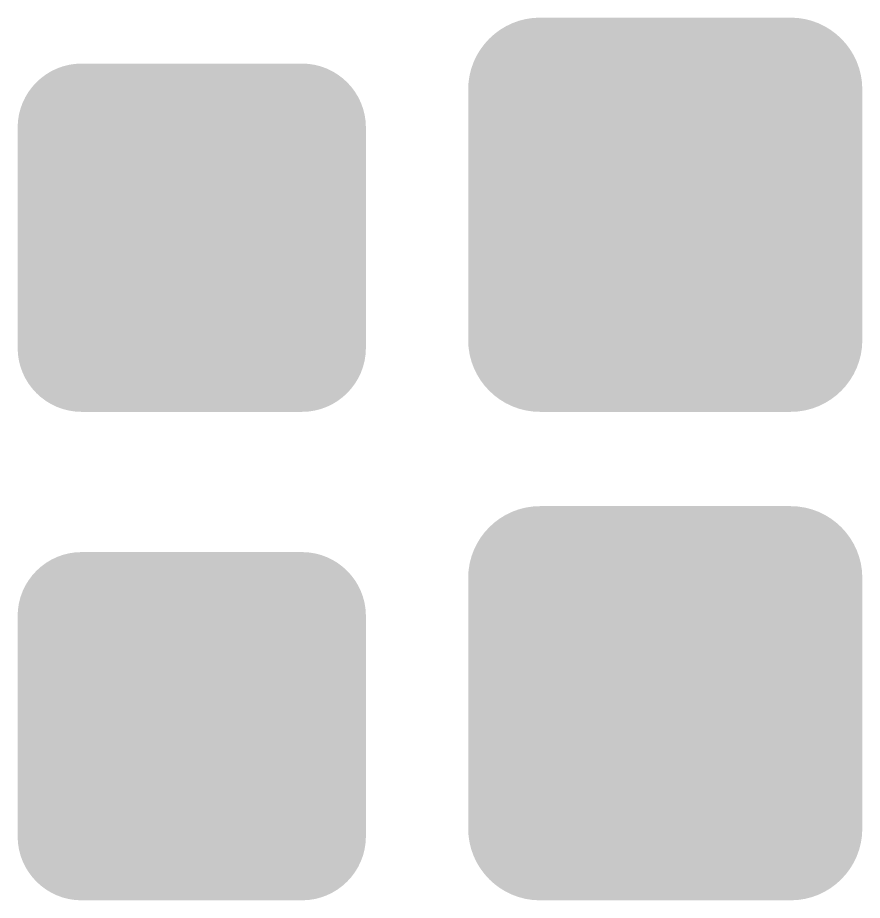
# Model space of a CAD drawing. Header units: millimetres. Extents: x 5277 to 6029, y 2052 to 2709.
# Drawn here: x 5450.91 to 5469.33, y 2689.63 to 2708.88 of the extents above; entities that cross this region are included whole.
import ezdxf

# ---------------------------------------------------------------- set-up
doc = ezdxf.new("R2010")
doc.units = ezdxf.units.MM
doc.layers.add('Recreation', color=7, linetype='CONTINUOUS', true_color=0x000000)

# ---------------------------------------------------------------- blocks, each defined once
blk = doc.blocks.new('602010601_сущ_рз')
at = {"layer": 'Recreation', "linetype": 'Continuous'}
h = blk.add_hatch(color=256, dxfattribs=at)
edge = h.paths.add_edge_path()
edge.add_spline(control_points=[(-0.095, -0.513), (-0.095, 0.256), (0.531, 0.882), (1.3, 0.882)], knot_values=[-1, -1, -1, -1, 0, 0, 0, 0], degree=3, periodic=0)
edge.add_line((1.3, 0.882), (6.108, 0.882))
edge.add_spline(control_points=[(6.108, 0.882), (6.877, 0.882), (7.503, 0.256), (7.503, -0.513)], knot_values=[-1, -1, -1, -1, 0, 0, 0, 0], degree=3, periodic=0)
edge.add_line((7.503, -0.513), (7.503, -5.321))
edge.add_spline(control_points=[(7.503, -5.321), (7.503, -6.09), (6.877, -6.716), (6.108, -6.716)], knot_values=[-1, -1, -1, -1, 0, 0, 0, 0], degree=3, periodic=0)
edge.add_line((6.108, -6.716), (1.3, -6.716))
edge.add_spline(control_points=[(1.3, -6.716), (0.531, -6.716), (-0.095, -6.09), (-0.095, -5.321)], knot_values=[-1, -1, -1, -1, 0, 0, 0, 0], degree=3, periodic=0)
edge.add_line((-0.095, -5.321), (-0.095, -0.513))
edge = h.paths.add_edge_path(flags=16)
edge.add_spline(control_points=[(0.218, -5.321), (0.218, -5.92), (0.701, -6.403), (1.3, -6.403)], knot_values=[-1, -1, -1, -1, 0, 0, 0, 0], degree=3, periodic=0)
edge.add_line((1.3, -6.403), (6.108, -6.403))
edge.add_spline(control_points=[(6.108, -6.403), (6.707, -6.403), (7.19, -5.92), (7.19, -5.321)], knot_values=[-1, -1, -1, -1, 0, 0, 0, 0], degree=3, periodic=0)
edge.add_line((7.19, -5.321), (7.19, -0.513))
edge.add_spline(control_points=[(7.19, -0.513), (7.19, 0.086), (6.707, 0.569), (6.108, 0.569)], knot_values=[-1, -1, -1, -1, 0, 0, 0, 0], degree=3, periodic=0)
edge.add_line((6.108, 0.569), (1.3, 0.569))
edge.add_spline(control_points=[(1.3, 0.569), (0.701, 0.569), (0.218, 0.086), (0.218, -0.513)], knot_values=[-1, -1, -1, -1, 0, 0, 0, 0], degree=3, periodic=0)
edge.add_line((0.218, -0.513), (0.218, -5.321))
at = {"layer": 'Recreation', "linetype": 'Continuous', "true_color": 0xffffff}
h = blk.add_hatch(color=7, dxfattribs=at)
edge = h.paths.add_edge_path()
edge.add_spline(control_points=[(0.218, -5.321), (0.218, -5.92), (0.701, -6.403), (1.3, -6.403)], knot_values=[-1, -1, -1, -1, 0, 0, 0, 0], degree=3, periodic=0)
edge.add_line((1.3, -6.403), (6.108, -6.403))
edge.add_spline(control_points=[(6.108, -6.403), (6.707, -6.403), (7.19, -5.92), (7.19, -5.321)], knot_values=[-1, -1, -1, -1, 0, 0, 0, 0], degree=3, periodic=0)
edge.add_line((7.19, -5.321), (7.19, -0.513))
edge.add_spline(control_points=[(7.19, -0.513), (7.19, 0.086), (6.707, 0.569), (6.108, 0.569)], knot_values=[-1, -1, -1, -1, 0, 0, 0, 0], degree=3, periodic=0)
edge.add_line((6.108, 0.569), (1.3, 0.569))
edge.add_spline(control_points=[(1.3, 0.569), (0.701, 0.569), (0.218, 0.086), (0.218, -0.513)], knot_values=[-1, -1, -1, -1, 0, 0, 0, 0], degree=3, periodic=0)
edge.add_line((0.218, -0.513), (0.218, -5.321))
at = {"layer": 'Recreation', "linetype": 'Continuous'}
h = blk.add_hatch(color=256, dxfattribs=at)
edge = h.paths.add_edge_path()
edge.add_line((0.426, -0.857), (0.426, -4.978))
edge.add_spline(control_points=[(0.426, -4.978), (0.426, -5.649), (0.973, -6.196), (1.644, -6.196)], knot_values=[0, 0, 0, 0, 1, 1, 1, 1], degree=3, periodic=0)
edge.add_line((1.644, -6.196), (5.765, -6.196))
edge.add_spline(control_points=[(5.765, -6.196), (6.435, -6.196), (6.983, -5.649), (6.983, -4.978)], knot_values=[0, 0, 0, 0, 1, 1, 1, 1], degree=3, periodic=0)
edge.add_line((6.983, -4.978), (6.983, -0.857))
edge.add_spline(control_points=[(6.983, -0.857), (6.983, -0.186), (6.435, 0.361), (5.765, 0.361)], knot_values=[0, 0, 0, 0, 1, 1, 1, 1], degree=3, periodic=0)
edge.add_line((5.765, 0.361), (1.644, 0.361))
edge.add_spline(control_points=[(1.644, 0.361), (0.973, 0.361), (0.426, -0.186), (0.426, -0.857)], knot_values=[0, 0, 0, 0, 1, 1, 1, 1], degree=3, periodic=0)
edge = h.paths.add_edge_path(flags=16)
edge.add_spline(control_points=[(0.737, -4.978), (0.737, -5.48), (1.142, -5.885), (1.644, -5.885)], knot_values=[-1, -1, -1, -1, 0, 0, 0, 0], degree=3, periodic=0)
edge.add_line((1.644, -5.885), (5.765, -5.885))
edge.add_spline(control_points=[(5.765, -5.885), (6.267, -5.885), (6.671, -5.48), (6.671, -4.978)], knot_values=[-1, -1, -1, -1, 0, 0, 0, 0], degree=3, periodic=0)
edge.add_line((6.671, -4.978), (6.671, -0.857))
edge.add_spline(control_points=[(6.671, -0.857), (6.671, -0.355), (6.267, 0.05), (5.765, 0.05)], knot_values=[-1, -1, -1, -1, 0, 0, 0, 0], degree=3, periodic=0)
edge.add_line((5.765, 0.05), (1.644, 0.05))
edge.add_spline(control_points=[(1.644, 0.05), (1.142, 0.05), (0.737, -0.355), (0.737, -0.857)], knot_values=[-1, -1, -1, -1, 0, 0, 0, 0], degree=3, periodic=0)
edge.add_line((0.737, -0.857), (0.737, -4.978))
blk.add_hatch(color=256, dxfattribs=at).paths.add_polyline_path([(1.615, -0.345), (2.636, -0.345), (2.636, -2.513), (4.741, -2.513), (4.741, -0.345), (5.762, -0.345), (5.762, -5.521), (4.741, -5.521), (4.741, -3.353), (2.636, -3.353), (2.636, -5.521), (1.615, -5.521)])
blk = doc.blocks.new('602010601_сущ_фз')
at = {"layer": 'Recreation', "linetype": 'Continuous'}
h = blk.add_hatch(color=256, dxfattribs=at)
edge = h.paths.add_edge_path()
edge.add_spline(control_points=[(-0.266, -0.683), (-0.266, 0.18), (0.438, 0.884), (1.3, 0.884)], knot_values=[-1, -1, -1, -1, 0, 0, 0, 0], degree=3, periodic=0)
edge.add_line((1.3, 0.884), (6.769, 0.884))
edge.add_spline(control_points=[(6.769, 0.884), (7.632, 0.884), (8.333, 0.18), (8.333, -0.683)], knot_values=[-1, -1, -1, -1, 0, 0, 0, 0], degree=3, periodic=0)
edge.add_line((8.333, -0.683), (8.333, -6.15))
edge.add_spline(control_points=[(8.333, -6.15), (8.333, -7.012), (7.632, -7.716), (6.769, -7.716)], knot_values=[-1, -1, -1, -1, 0, 0, 0, 0], degree=3, periodic=0)
edge.add_line((6.769, -7.716), (1.3, -7.716))
edge.add_spline(control_points=[(1.3, -7.716), (0.438, -7.716), (-0.266, -7.012), (-0.266, -6.15)], knot_values=[-1, -1, -1, -1, 0, 0, 0, 0], degree=3, periodic=0)
edge.add_line((-0.266, -6.15), (-0.266, -0.683))
edge = h.paths.add_edge_path(flags=16)
edge.add_spline(control_points=[(0.047, -6.15), (0.047, -6.844), (0.606, -7.402), (1.3, -7.402)], knot_values=[-1, -1, -1, -1, 0, 0, 0, 0], degree=3, periodic=0)
edge.add_line((1.3, -7.402), (6.769, -7.402))
edge.add_spline(control_points=[(6.769, -7.402), (7.463, -7.402), (8.022, -6.844), (8.022, -6.15)], knot_values=[-1, -1, -1, -1, 0, 0, 0, 0], degree=3, periodic=0)
edge.add_line((8.022, -6.15), (8.022, -0.683))
edge.add_spline(control_points=[(8.022, -0.683), (8.022, 0.011), (7.463, 0.57), (6.769, 0.57)], knot_values=[-1, -1, -1, -1, 0, 0, 0, 0], degree=3, periodic=0)
edge.add_line((6.769, 0.57), (1.3, 0.57))
edge.add_spline(control_points=[(1.3, 0.57), (0.606, 0.57), (0.047, 0.011), (0.047, -0.683)], knot_values=[-1, -1, -1, -1, 0, 0, 0, 0], degree=3, periodic=0)
edge.add_line((0.047, -0.683), (0.047, -6.15))
at = {"layer": 'Recreation', "linetype": 'Continuous', "true_color": 0xffffff}
h = blk.add_hatch(color=7, dxfattribs=at)
edge = h.paths.add_edge_path()
edge.add_spline(control_points=[(0.047, -6.15), (0.047, -6.844), (0.606, -7.402), (1.3, -7.402)], knot_values=[-1, -1, -1, -1, 0, 0, 0, 0], degree=3, periodic=0)
edge.add_line((1.3, -7.402), (6.769, -7.402))
edge.add_spline(control_points=[(6.769, -7.402), (7.463, -7.402), (8.022, -6.844), (8.022, -6.15)], knot_values=[-1, -1, -1, -1, 0, 0, 0, 0], degree=3, periodic=0)
edge.add_line((8.022, -6.15), (8.022, -0.683))
edge.add_spline(control_points=[(8.022, -0.683), (8.022, 0.011), (7.463, 0.57), (6.769, 0.57)], knot_values=[-1, -1, -1, -1, 0, 0, 0, 0], degree=3, periodic=0)
edge.add_line((6.769, 0.57), (1.3, 0.57))
edge.add_spline(control_points=[(1.3, 0.57), (0.606, 0.57), (0.047, 0.011), (0.047, -0.683)], knot_values=[-1, -1, -1, -1, 0, 0, 0, 0], degree=3, periodic=0)
edge.add_line((0.047, -0.683), (0.047, -6.15))
at = {"layer": 'Recreation', "linetype": 'Continuous'}
h = blk.add_hatch(color=256, dxfattribs=at)
edge = h.paths.add_edge_path()
edge.add_line((0.252, -1.023), (0.252, -5.808))
edge.add_spline(control_points=[(0.252, -5.808), (0.252, -6.573), (0.877, -7.198), (1.642, -7.198)], knot_values=[0, 0, 0, 0, 1, 1, 1, 1], degree=3, periodic=0)
edge.add_line((1.642, -7.198), (6.427, -7.198))
edge.add_spline(control_points=[(6.427, -7.198), (7.193, -7.198), (7.815, -6.573), (7.815, -5.808)], knot_values=[0, 0, 0, 0, 1, 1, 1, 1], degree=3, periodic=0)
edge.add_line((7.815, -5.808), (7.815, -1.023))
edge.add_spline(control_points=[(7.815, -1.023), (7.815, -0.257), (7.193, 0.366), (6.427, 0.366)], knot_values=[0, 0, 0, 0, 1, 1, 1, 1], degree=3, periodic=0)
edge.add_line((6.427, 0.366), (1.642, 0.366))
edge.add_spline(control_points=[(1.642, 0.366), (0.877, 0.366), (0.252, -0.257), (0.252, -1.023)], knot_values=[0, 0, 0, 0, 1, 1, 1, 1], degree=3, periodic=0)
edge = h.paths.add_edge_path(flags=16)
edge.add_line((0.565, -1.023), (0.565, -5.808))
edge.add_spline(control_points=[(0.565, -5.808), (0.565, -6.404), (1.046, -6.884), (1.642, -6.884)], knot_values=[-1, -1, -1, -1, 0, 0, 0, 0], degree=3, periodic=0)
edge.add_line((1.642, -6.884), (6.427, -6.884))
edge.add_spline(control_points=[(6.427, -6.884), (7.024, -6.884), (7.502, -6.404), (7.502, -5.808)], knot_values=[-1, -1, -1, -1, 0, 0, 0, 0], degree=3, periodic=0)
edge.add_line((7.502, -5.808), (7.502, -1.023))
edge.add_spline(control_points=[(7.502, -1.023), (7.502, -0.426), (7.024, 0.052), (6.427, 0.052)], knot_values=[-1, -1, -1, -1, 0, 0, 0, 0], degree=3, periodic=0)
edge.add_line((6.427, 0.052), (1.642, 0.052))
edge.add_spline(control_points=[(1.642, 0.052), (1.046, 0.052), (0.565, -0.426), (0.565, -1.023)], knot_values=[-1, -1, -1, -1, 0, 0, 0, 0], degree=3, periodic=0)
h = blk.add_hatch(color=256, dxfattribs=at)
edge = h.paths.add_edge_path()
edge.add_line((0.77, -1.365), (0.77, -5.468))
edge.add_spline(control_points=[(0.77, -5.468), (0.77, -6.136), (1.314, -6.68), (1.982, -6.68)], knot_values=[0, 0, 0, 0, 1, 1, 1, 1], degree=3, periodic=0)
edge.add_line((1.982, -6.68), (6.085, -6.68))
edge.add_spline(control_points=[(6.085, -6.68), (6.753, -6.68), (7.297, -6.136), (7.297, -5.468)], knot_values=[0, 0, 0, 0, 1, 1, 1, 1], degree=3, periodic=0)
edge.add_line((7.297, -5.468), (7.297, -1.365))
edge.add_spline(control_points=[(7.297, -1.365), (7.297, -0.697), (6.753, -0.152), (6.085, -0.152)], knot_values=[0, 0, 0, 0, 1, 1, 1, 1], degree=3, periodic=0)
edge.add_line((6.085, -0.152), (1.982, -0.152))
edge.add_spline(control_points=[(1.982, -0.152), (1.314, -0.152), (0.77, -0.697), (0.77, -1.365)], knot_values=[0, 0, 0, 0, 1, 1, 1, 1], degree=3, periodic=0)
edge = h.paths.add_edge_path(flags=16)
edge.add_line((1.081, -1.365), (1.081, -5.468))
edge.add_spline(control_points=[(1.081, -5.468), (1.081, -5.968), (1.482, -6.368), (1.982, -6.368)], knot_values=[-1, -1, -1, -1, 0, 0, 0, 0], degree=3, periodic=0)
edge.add_line((1.982, -6.368), (6.085, -6.368))
edge.add_spline(control_points=[(6.085, -6.368), (6.585, -6.368), (6.986, -5.968), (6.986, -5.468)], knot_values=[-1, -1, -1, -1, 0, 0, 0, 0], degree=3, periodic=0)
edge.add_line((6.986, -5.468), (6.986, -1.365))
edge.add_spline(control_points=[(6.986, -1.365), (6.986, -0.865), (6.585, -0.464), (6.085, -0.464)], knot_values=[-1, -1, -1, -1, 0, 0, 0, 0], degree=3, periodic=0)
edge.add_line((6.085, -0.464), (1.982, -0.464))
edge.add_spline(control_points=[(1.982, -0.464), (1.482, -0.464), (1.081, -0.865), (1.081, -1.365)], knot_values=[-1, -1, -1, -1, 0, 0, 0, 0], degree=3, periodic=0)
blk.add_hatch(color=256, dxfattribs=at).paths.add_polyline_path([(1.929, -0.853), (2.95, -0.853), (2.95, -3.02), (5.055, -3.02), (5.055, -0.853), (6.076, -0.853), (6.076, -6.029), (5.055, -6.029), (5.055, -3.861), (2.95, -3.861), (2.95, -6.029), (1.929, -6.029)])
blk = doc.blocks.new('602010601_план_рз')
at = {"layer": 'Recreation', "linetype": 'Continuous'}
h = blk.add_hatch(color=256, dxfattribs=at)
edge = h.paths.add_edge_path()
edge.add_spline(control_points=[(-0.095, -0.169), (-0.095, 0.599), (0.531, 1.225), (1.3, 1.225)], knot_values=[-1, -1, -1, -1, 0, 0, 0, 0], degree=3, periodic=0)
edge.add_line((1.3, 1.225), (6.108, 1.225))
edge.add_spline(control_points=[(6.108, 1.225), (6.877, 1.225), (7.503, 0.599), (7.503, -0.169)], knot_values=[-1, -1, -1, -1, 0, 0, 0, 0], degree=3, periodic=0)
edge.add_line((7.503, -0.169), (7.503, -4.978))
edge.add_spline(control_points=[(7.503, -4.978), (7.503, -5.747), (6.877, -6.372), (6.108, -6.372)], knot_values=[-1, -1, -1, -1, 0, 0, 0, 0], degree=3, periodic=0)
edge.add_line((6.108, -6.372), (1.3, -6.372))
edge.add_spline(control_points=[(1.3, -6.372), (0.531, -6.372), (-0.095, -5.747), (-0.095, -4.978)], knot_values=[-1, -1, -1, -1, 0, 0, 0, 0], degree=3, periodic=0)
edge.add_line((-0.095, -4.978), (-0.095, -0.169))
edge = h.paths.add_edge_path(flags=16)
edge.add_spline(control_points=[(0.218, -4.978), (0.218, -5.577), (0.701, -6.059), (1.3, -6.059)], knot_values=[-1, -1, -1, -1, 0, 0, 0, 0], degree=3, periodic=0)
edge.add_line((1.3, -6.059), (6.108, -6.059))
edge.add_spline(control_points=[(6.108, -6.059), (6.707, -6.059), (7.19, -5.577), (7.19, -4.978)], knot_values=[-1, -1, -1, -1, 0, 0, 0, 0], degree=3, periodic=0)
edge.add_line((7.19, -4.978), (7.19, -0.169))
edge.add_spline(control_points=[(7.19, -0.169), (7.19, 0.43), (6.707, 0.912), (6.108, 0.912)], knot_values=[-1, -1, -1, -1, 0, 0, 0, 0], degree=3, periodic=0)
edge.add_line((6.108, 0.912), (1.3, 0.912))
edge.add_spline(control_points=[(1.3, 0.912), (0.701, 0.912), (0.218, 0.43), (0.218, -0.169)], knot_values=[-1, -1, -1, -1, 0, 0, 0, 0], degree=3, periodic=0)
edge.add_line((0.218, -0.169), (0.218, -4.978))
at = {"layer": 'Recreation', "linetype": 'Continuous', "true_color": 0xff0000}
h = blk.add_hatch(color=1, dxfattribs=at)
edge = h.paths.add_edge_path()
edge.add_spline(control_points=[(0.218, -4.978), (0.218, -5.577), (0.701, -6.059), (1.3, -6.059)], knot_values=[-1, -1, -1, -1, 0, 0, 0, 0], degree=3, periodic=0)
edge.add_line((1.3, -6.059), (6.108, -6.059))
edge.add_spline(control_points=[(6.108, -6.059), (6.707, -6.059), (7.19, -5.577), (7.19, -4.978)], knot_values=[-1, -1, -1, -1, 0, 0, 0, 0], degree=3, periodic=0)
edge.add_line((7.19, -4.978), (7.19, -0.169))
edge.add_spline(control_points=[(7.19, -0.169), (7.19, 0.43), (6.707, 0.912), (6.108, 0.912)], knot_values=[-1, -1, -1, -1, 0, 0, 0, 0], degree=3, periodic=0)
edge.add_line((6.108, 0.912), (1.3, 0.912))
edge.add_spline(control_points=[(1.3, 0.912), (0.701, 0.912), (0.218, 0.43), (0.218, -0.169)], knot_values=[-1, -1, -1, -1, 0, 0, 0, 0], degree=3, periodic=0)
edge.add_line((0.218, -0.169), (0.218, -4.978))
at = {"layer": 'Recreation', "linetype": 'Continuous'}
h = blk.add_hatch(color=256, dxfattribs=at)
edge = h.paths.add_edge_path()
edge.add_line((0.426, -0.513), (0.426, -4.634))
edge.add_spline(control_points=[(0.426, -4.634), (0.426, -5.305), (0.973, -5.852), (1.644, -5.852)], knot_values=[0, 0, 0, 0, 1, 1, 1, 1], degree=3, periodic=0)
edge.add_line((1.644, -5.852), (5.765, -5.852))
edge.add_spline(control_points=[(5.765, -5.852), (6.435, -5.852), (6.983, -5.305), (6.983, -4.634)], knot_values=[0, 0, 0, 0, 1, 1, 1, 1], degree=3, periodic=0)
edge.add_line((6.983, -4.634), (6.983, -0.513))
edge.add_spline(control_points=[(6.983, -0.513), (6.983, 0.158), (6.435, 0.705), (5.765, 0.705)], knot_values=[0, 0, 0, 0, 1, 1, 1, 1], degree=3, periodic=0)
edge.add_line((5.765, 0.705), (1.644, 0.705))
edge.add_spline(control_points=[(1.644, 0.705), (0.973, 0.705), (0.426, 0.158), (0.426, -0.513)], knot_values=[0, 0, 0, 0, 1, 1, 1, 1], degree=3, periodic=0)
edge = h.paths.add_edge_path(flags=16)
edge.add_spline(control_points=[(0.737, -4.634), (0.737, -5.136), (1.142, -5.541), (1.644, -5.541)], knot_values=[-1, -1, -1, -1, 0, 0, 0, 0], degree=3, periodic=0)
edge.add_line((1.644, -5.541), (5.765, -5.541))
edge.add_spline(control_points=[(5.765, -5.541), (6.267, -5.541), (6.671, -5.136), (6.671, -4.634)], knot_values=[-1, -1, -1, -1, 0, 0, 0, 0], degree=3, periodic=0)
edge.add_line((6.671, -4.634), (6.671, -0.513))
edge.add_spline(control_points=[(6.671, -0.513), (6.671, -0.011), (6.267, 0.394), (5.765, 0.394)], knot_values=[-1, -1, -1, -1, 0, 0, 0, 0], degree=3, periodic=0)
edge.add_line((5.765, 0.394), (1.644, 0.394))
edge.add_spline(control_points=[(1.644, 0.394), (1.142, 0.394), (0.737, -0.011), (0.737, -0.513)], knot_values=[-1, -1, -1, -1, 0, 0, 0, 0], degree=3, periodic=0)
edge.add_line((0.737, -0.513), (0.737, -4.634))
blk.add_hatch(color=256, dxfattribs=at).paths.add_polyline_path([(1.615, -0.001), (2.636, -0.001), (2.636, -2.169), (4.741, -2.169), (4.741, -0.001), (5.762, -0.001), (5.762, -5.177), (4.741, -5.177), (4.741, -3.009), (2.636, -3.009), (2.636, -5.177), (1.615, -5.177)])
blk = doc.blocks.new('602010601_план_фз')
at = {"layer": 'Recreation', "linetype": 'Continuous'}
h = blk.add_hatch(color=256, dxfattribs=at)
edge = h.paths.add_edge_path()
edge.add_spline(control_points=[(-0.266, -0.339), (-0.266, 0.523), (0.438, 1.227), (1.3, 1.227)], knot_values=[-1, -1, -1, -1, 0, 0, 0, 0], degree=3, periodic=0)
edge.add_line((1.3, 1.227), (6.769, 1.227))
edge.add_spline(control_points=[(6.769, 1.227), (7.632, 1.227), (8.333, 0.523), (8.333, -0.339)], knot_values=[-1, -1, -1, -1, 0, 0, 0, 0], degree=3, periodic=0)
edge.add_line((8.333, -0.339), (8.333, -5.806))
edge.add_spline(control_points=[(8.333, -5.806), (8.333, -6.669), (7.632, -7.372), (6.769, -7.372)], knot_values=[-1, -1, -1, -1, 0, 0, 0, 0], degree=3, periodic=0)
edge.add_line((6.769, -7.372), (1.3, -7.372))
edge.add_spline(control_points=[(1.3, -7.372), (0.438, -7.372), (-0.266, -6.669), (-0.266, -5.806)], knot_values=[-1, -1, -1, -1, 0, 0, 0, 0], degree=3, periodic=0)
edge.add_line((-0.266, -5.806), (-0.266, -0.339))
edge = h.paths.add_edge_path(flags=16)
edge.add_spline(control_points=[(0.047, -5.806), (0.047, -6.5), (0.606, -7.059), (1.3, -7.059)], knot_values=[-1, -1, -1, -1, 0, 0, 0, 0], degree=3, periodic=0)
edge.add_line((1.3, -7.059), (6.769, -7.059))
edge.add_spline(control_points=[(6.769, -7.059), (7.463, -7.059), (8.022, -6.5), (8.022, -5.806)], knot_values=[-1, -1, -1, -1, 0, 0, 0, 0], degree=3, periodic=0)
edge.add_line((8.022, -5.806), (8.022, -0.339))
edge.add_spline(control_points=[(8.022, -0.339), (8.022, 0.355), (7.463, 0.914), (6.769, 0.914)], knot_values=[-1, -1, -1, -1, 0, 0, 0, 0], degree=3, periodic=0)
edge.add_line((6.769, 0.914), (1.3, 0.914))
edge.add_spline(control_points=[(1.3, 0.914), (0.606, 0.914), (0.047, 0.355), (0.047, -0.339)], knot_values=[-1, -1, -1, -1, 0, 0, 0, 0], degree=3, periodic=0)
edge.add_line((0.047, -0.339), (0.047, -5.806))
at = {"layer": 'Recreation', "linetype": 'Continuous', "true_color": 0xff0000}
h = blk.add_hatch(color=1, dxfattribs=at)
edge = h.paths.add_edge_path()
edge.add_spline(control_points=[(0.047, -5.806), (0.047, -6.5), (0.606, -7.059), (1.3, -7.059)], knot_values=[-1, -1, -1, -1, 0, 0, 0, 0], degree=3, periodic=0)
edge.add_line((1.3, -7.059), (6.769, -7.059))
edge.add_spline(control_points=[(6.769, -7.059), (7.463, -7.059), (8.022, -6.5), (8.022, -5.806)], knot_values=[-1, -1, -1, -1, 0, 0, 0, 0], degree=3, periodic=0)
edge.add_line((8.022, -5.806), (8.022, -0.339))
edge.add_spline(control_points=[(8.022, -0.339), (8.022, 0.355), (7.463, 0.914), (6.769, 0.914)], knot_values=[-1, -1, -1, -1, 0, 0, 0, 0], degree=3, periodic=0)
edge.add_line((6.769, 0.914), (1.3, 0.914))
edge.add_spline(control_points=[(1.3, 0.914), (0.606, 0.914), (0.047, 0.355), (0.047, -0.339)], knot_values=[-1, -1, -1, -1, 0, 0, 0, 0], degree=3, periodic=0)
edge.add_line((0.047, -0.339), (0.047, -5.806))
at = {"layer": 'Recreation', "linetype": 'Continuous'}
h = blk.add_hatch(color=256, dxfattribs=at)
edge = h.paths.add_edge_path()
edge.add_line((0.252, -0.679), (0.252, -5.464))
edge.add_spline(control_points=[(0.252, -5.464), (0.252, -6.23), (0.877, -6.854), (1.642, -6.854)], knot_values=[0, 0, 0, 0, 1, 1, 1, 1], degree=3, periodic=0)
edge.add_line((1.642, -6.854), (6.427, -6.854))
edge.add_spline(control_points=[(6.427, -6.854), (7.193, -6.854), (7.815, -6.23), (7.815, -5.464)], knot_values=[0, 0, 0, 0, 1, 1, 1, 1], degree=3, periodic=0)
edge.add_line((7.815, -5.464), (7.815, -0.679))
edge.add_spline(control_points=[(7.815, -0.679), (7.815, 0.086), (7.193, 0.709), (6.427, 0.709)], knot_values=[0, 0, 0, 0, 1, 1, 1, 1], degree=3, periodic=0)
edge.add_line((6.427, 0.709), (1.642, 0.709))
edge.add_spline(control_points=[(1.642, 0.709), (0.877, 0.709), (0.252, 0.086), (0.252, -0.679)], knot_values=[0, 0, 0, 0, 1, 1, 1, 1], degree=3, periodic=0)
edge = h.paths.add_edge_path(flags=16)
edge.add_line((0.565, -0.679), (0.565, -5.464))
edge.add_spline(control_points=[(0.565, -5.464), (0.565, -6.06), (1.046, -6.541), (1.642, -6.541)], knot_values=[-1, -1, -1, -1, 0, 0, 0, 0], degree=3, periodic=0)
edge.add_line((1.642, -6.541), (6.427, -6.541))
edge.add_spline(control_points=[(6.427, -6.541), (7.024, -6.541), (7.502, -6.06), (7.502, -5.464)], knot_values=[-1, -1, -1, -1, 0, 0, 0, 0], degree=3, periodic=0)
edge.add_line((7.502, -5.464), (7.502, -0.679))
edge.add_spline(control_points=[(7.502, -0.679), (7.502, -0.083), (7.024, 0.396), (6.427, 0.396)], knot_values=[-1, -1, -1, -1, 0, 0, 0, 0], degree=3, periodic=0)
edge.add_line((6.427, 0.396), (1.642, 0.396))
edge.add_spline(control_points=[(1.642, 0.396), (1.046, 0.396), (0.565, -0.083), (0.565, -0.679)], knot_values=[-1, -1, -1, -1, 0, 0, 0, 0], degree=3, periodic=0)
h = blk.add_hatch(color=256, dxfattribs=at)
edge = h.paths.add_edge_path()
edge.add_line((0.77, -1.021), (0.77, -5.124))
edge.add_spline(control_points=[(0.77, -5.124), (0.77, -5.792), (1.314, -6.336), (1.982, -6.336)], knot_values=[0, 0, 0, 0, 1, 1, 1, 1], degree=3, periodic=0)
edge.add_line((1.982, -6.336), (6.085, -6.336))
edge.add_spline(control_points=[(6.085, -6.336), (6.753, -6.336), (7.297, -5.792), (7.297, -5.124)], knot_values=[0, 0, 0, 0, 1, 1, 1, 1], degree=3, periodic=0)
edge.add_line((7.297, -5.124), (7.297, -1.021))
edge.add_spline(control_points=[(7.297, -1.021), (7.297, -0.353), (6.753, 0.191), (6.085, 0.191)], knot_values=[0, 0, 0, 0, 1, 1, 1, 1], degree=3, periodic=0)
edge.add_line((6.085, 0.191), (1.982, 0.191))
edge.add_spline(control_points=[(1.982, 0.191), (1.314, 0.191), (0.77, -0.353), (0.77, -1.021)], knot_values=[0, 0, 0, 0, 1, 1, 1, 1], degree=3, periodic=0)
edge = h.paths.add_edge_path(flags=16)
edge.add_line((1.081, -1.021), (1.081, -5.124))
edge.add_spline(control_points=[(1.081, -5.124), (1.081, -5.624), (1.482, -6.025), (1.982, -6.025)], knot_values=[-1, -1, -1, -1, 0, 0, 0, 0], degree=3, periodic=0)
edge.add_line((1.982, -6.025), (6.085, -6.025))
edge.add_spline(control_points=[(6.085, -6.025), (6.585, -6.025), (6.986, -5.624), (6.986, -5.124)], knot_values=[-1, -1, -1, -1, 0, 0, 0, 0], degree=3, periodic=0)
edge.add_line((6.986, -5.124), (6.986, -1.021))
edge.add_spline(control_points=[(6.986, -1.021), (6.986, -0.521), (6.585, -0.12), (6.085, -0.12)], knot_values=[-1, -1, -1, -1, 0, 0, 0, 0], degree=3, periodic=0)
edge.add_line((6.085, -0.12), (1.982, -0.12))
edge.add_spline(control_points=[(1.982, -0.12), (1.482, -0.12), (1.081, -0.521), (1.081, -1.021)], knot_values=[-1, -1, -1, -1, 0, 0, 0, 0], degree=3, periodic=0)
blk.add_hatch(color=256, dxfattribs=at).paths.add_polyline_path([(1.929, -0.509), (2.95, -0.509), (2.95, -2.677), (5.055, -2.677), (5.055, -0.509), (6.076, -0.509), (6.076, -5.685), (5.055, -5.685), (5.055, -3.517), (2.95, -3.517), (2.95, -5.685), (1.929, -5.685)])

msp = doc.modelspace()

# ---------------------------------------------------------------- block references
at = {"layer": 'Recreation', "linetype": 'Continuous'}
for name, p in [('602010601_сущ_фз', (5461, 2708)), ('602010601_сущ_рз', (5451, 2707)), ('602010601_план_фз', (5461, 2697)), ('602010601_план_рз', (5451, 2696))]:
    msp.add_blockref(name, p, dxfattribs=at)

doc.saveas('drawing.dxf')
